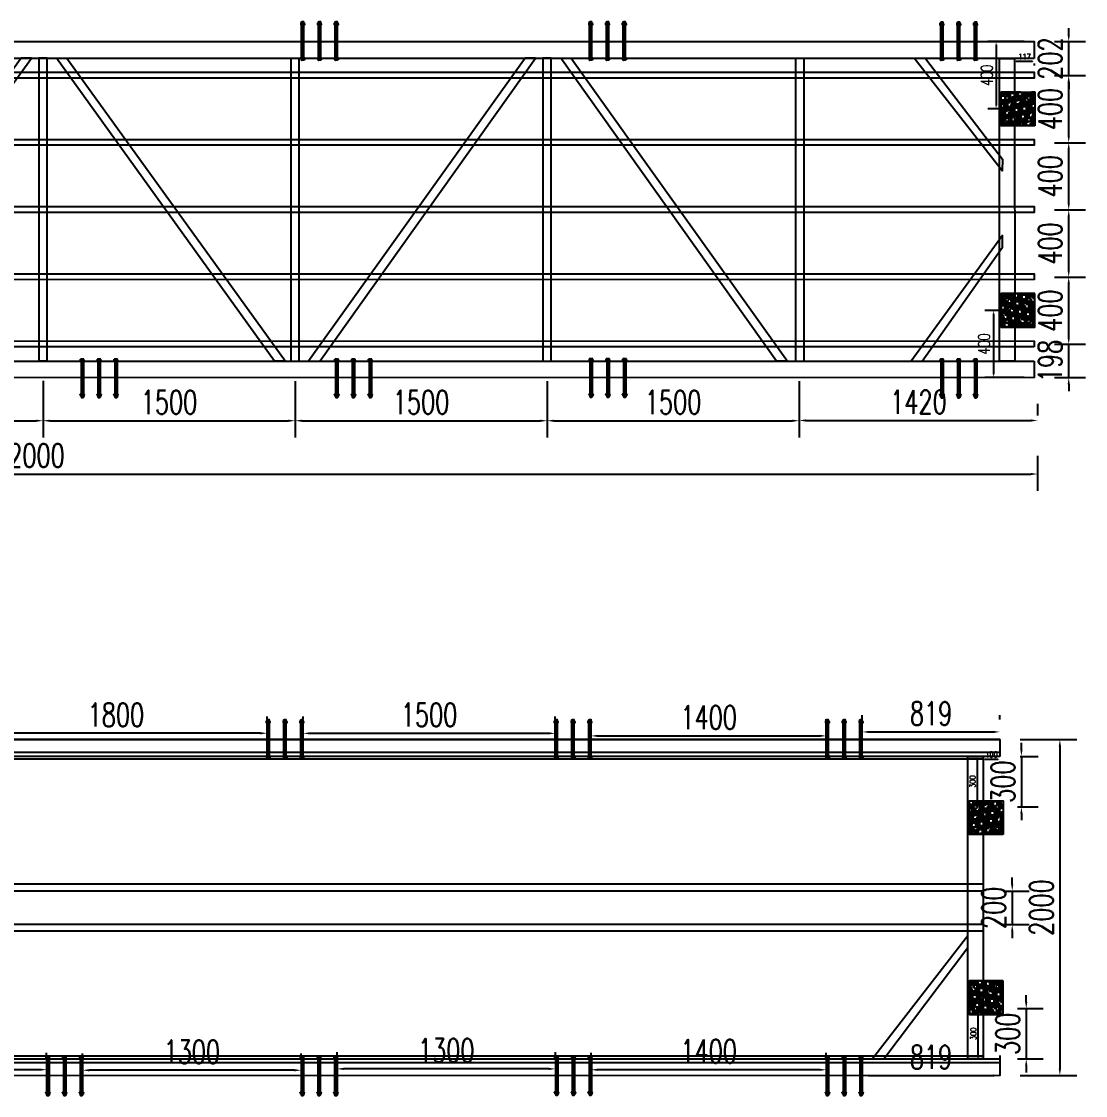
# Model space of a CAD drawing. Extents: x -18540 to 926017, y -610001 to -56924.
# Drawn here: x 41456 to 47788, y -579669 to -573277 of the extents above; entities that cross this region are included whole.
import ezdxf

# ---------------------------------------------------------------- set-up
doc = ezdxf.new("R2010")
doc.units = 0
doc.header["$LTSCALE"] = 10
doc.header["$MEASUREMENT"] = 0
for name, color, linetype in [('BJ02', 2, 'Continuous'), ('W-STEEL_FRAME钢架', 3, 'Continuous'), ('W-STEEL_KEEL钢龙骨', 5, 'Continuous'), ('浮箱U槽', 5, 'Continuous'), ('螺栓孔位', 2, 'Continuous')]:
    doc.layers.add(name, color=color, linetype=linetype)
doc.styles.add('STANDARD_T3', font='simplex.shx', dxfattribs={"width": 0.7, "bigfont": 'gbcbig.shx'})
doc.dimstyles.new('W&&10', dxfattribs={"dimtxt": 35, "dimasz": 10, "dimexe": 25, "dimexo": 30, "dimgap": 10, "dimtad": 1, "dimdec": 0, "dimzin": 0, "dimdsep": 46, "dimtxsty": 'STANDARD_T3', "dimcen": 0.09, "dimclrd": 1, "dimclre": 1, "dimclrt": 7, "dimazin": 2, "dimtfac": 1, "dimtdec": 0, "dimtix": 1, "dimtmove": 2, "dimatfit": 3, "dimfxl": 100, "dimtolj": 1, "dimtzin": 0, "dimarcsym": 0})
doc.dimstyles.new('W&&20', dxfattribs={"dimtxt": 70, "dimasz": 20, "dimexe": 50, "dimexo": 60, "dimgap": 20, "dimtad": 1, "dimdec": 0, "dimzin": 0, "dimdsep": 46, "dimtxsty": 'STANDARD_T3', "dimcen": 0.09, "dimclrd": 1, "dimclre": 1, "dimclrt": 7, "dimazin": 2, "dimtfac": 1, "dimtdec": 0, "dimtix": 1, "dimtmove": 2, "dimatfit": 3, "dimfxl": 100, "dimtolj": 1, "dimtzin": 0, "dimarcsym": 0})
doc.dimstyles.new('W&&40', dxfattribs={"dimtxt": 140, "dimasz": 40, "dimexe": 100, "dimexo": 120, "dimgap": 40, "dimtad": 1, "dimdec": 0, "dimzin": 0, "dimdsep": 46, "dimtxsty": 'STANDARD_T3', "dimcen": 0.09, "dimclrd": 1, "dimclre": 1, "dimclrt": 7, "dimazin": 2, "dimtfac": 1, "dimtdec": 0, "dimtix": 1, "dimtmove": 2, "dimatfit": 3, "dimfxl": 100, "dimtolj": 1, "dimtzin": 0, "dimarcsym": 0})

# ---------------------------------------------------------------- blocks, each defined once
blk = doc.blocks.new('01')
h = blk.add_hatch()
h.set_pattern_fill('HOUND', color=77, scale=5)
h.set_pattern_definition([(0, (0, 0), (31.75, 7.9375), [127, -63.5]), (90, (0, 0), (-7.9375, -31.75), [127, -63.5])])
h.paths.add_polyline_path([(50227.1, 12927.9), (50227.1, 12727.9), (50427.1, 12727.9), (50427.1, 12927.9)])
h.paths.add_polyline_path([(50382.1, 12892.9, -1), (50402.1, 12892.9, -1)], flags=16)
h.paths.add_polyline_path([(50252.1, 12892.9, -1), (50272.1, 12892.9, -1)], flags=16)
h.paths.add_polyline_path([(50402.1, 12762.9, -1), (50382.1, 12762.9, -1)], flags=16)
h.paths.add_polyline_path([(50272.1, 12762.9, -1), (50252.1, 12762.9, -1)], flags=16)
at = {"color": 251}
blk.add_lwpolyline([(50227.1, 12927.9), (50427.1, 12927.9), (50427.1, 12727.9), (50227.1, 12727.9)], close=True, dxfattribs=at)
at = {"color": 6}
for centre in [(50262.1, 12892.9), (50392.1, 12892.9), (50262.1, 12762.9), (50392.1, 12762.9)]:
    blk.add_circle(centre, 10, dxfattribs=at)
blk = doc.blocks.new('*D2033')
at = {"color": 1, "lineweight": -2, "transparency": 16777216}
for p, q in [((400061.2, -112418), (399843.8, -112418)), ((399893.8, -112438), (399893.8, -112798.5)), ((399981.3, -112818.5), (399843.8, -112818.5))]:
    blk.add_line(p, q, dxfattribs=at)
at = {"color": 1, "transparency": 16777216}
for points in [[(399890.5, -112438), (399897.1, -112438), (399893.8, -112418)], [(399890.5, -112798.5), (399897.1, -112798.5), (399893.8, -112818.5)]]:
    blk.add_solid(points, dxfattribs=at)
at = {"layer": 'Defpoints', "color": 0, "transparency": 16777216}
for p in [(400121.2, -112418), (399893.8, -112818.5), (400041.3, -112818.5)]:
    blk.add_point(p, dxfattribs=at)
at = {"color": 7, "transparency": 16777216, "insert": (399838.8, -112618.3), "char_height": 70, "attachment_point": 5, "rotation": 90, "style": 'STANDARD_T3'}
blk.add_mtext('\\A1;400', dxfattribs=at)
blk = doc.blocks.new('*D2034')
at = {"color": 1, "lineweight": -2, "transparency": 16777216}
for p, q in [((399981.3, -114018), (399827.5, -114018)), ((399877.5, -114038), (399877.5, -114397.6)), ((400061.4, -114417.6), (399827.5, -114417.6))]:
    blk.add_line(p, q, dxfattribs=at)
at = {"color": 1, "transparency": 16777216}
for points in [[(399874.2, -114038), (399880.9, -114038), (399877.5, -114018)], [(399874.2, -114397.6), (399880.9, -114397.6), (399877.5, -114417.6)]]:
    blk.add_solid(points, dxfattribs=at)
at = {"layer": 'Defpoints', "color": 0, "transparency": 16777216}
for p in [(400041.3, -114018), (399877.5, -114417.6), (400121.4, -114417.6)]:
    blk.add_point(p, dxfattribs=at)
at = {"color": 7, "transparency": 16777216, "insert": (399822.5, -114217.8), "char_height": 70, "attachment_point": 5, "rotation": 90, "style": 'STANDARD_T3'}
blk.add_mtext('\\A1;400', dxfattribs=at)
blk = doc.blocks.new('*D1748')
at = {"color": 1, "lineweight": -2, "transparency": 16777216}
for p, q in [((400004.2, -112548), (400004.2, -112560.2)), ((400014.2, -112535.2), (400111.2, -112535.2)), ((400121.2, -112548), (400121.2, -112560.2))]:
    blk.add_line(p, q, dxfattribs=at)
at = {"color": 1, "transparency": 16777216}
for points in [[(400014.2, -112533.5), (400014.2, -112536.9), (400004.2, -112535.2)], [(400111.2, -112533.5), (400111.2, -112536.9), (400121.2, -112535.2)]]:
    blk.add_solid(points, dxfattribs=at)
at = {"layer": 'Defpoints', "color": 0, "transparency": 16777216}
for p in [(400004.2, -112518), (400121.2, -112518), (400121.2, -112535.2)]:
    blk.add_point(p, dxfattribs=at)
at = {"color": 7, "transparency": 16777216, "insert": (400062.7, -112507.7), "char_height": 35, "attachment_point": 5, "style": 'STANDARD_T3'}
blk.add_mtext('\\A1;117', dxfattribs=at)
blk = doc.blocks.new('1')
at = {"lineweight": -3}
for p, q in [((-1521938.3, 1214338.4), (-1521935.3, 1214338.4)), ((-1521938.3, 1214336.4), (-1521931.3, 1214336.4)), ((-1521938.3, 1214336.4), (-1521914.3, 1214336.4)), ((-1521936.3, 1214341.4), (-1521936.3, 1214346.4)), ((-1521936.3, 1214346.4), (-1521916.3, 1214346.4)), ((-1521935.3, 1214341.4), (-1521936.3, 1214341.4)), ((-1521933.9, 1214347.4), (-1521931.6, 1214347.4)), ((-1521933.3, 1214351.8), (-1521931.3, 1214354.8)), ((-1521933.3, 1214136.4), (-1521933.3, 1214351.8)), ((-1521919.3, 1214351.8), (-1521933.3, 1214351.8)), ((-1521931.6, 1214347.4), (-1521918.6, 1214347.4)), ((-1521931.6, 1214346.4), (-1521931.6, 1214341.4)), ((-1521921.3, 1214354.8), (-1521931.3, 1214354.8)), ((-1521919.3, 1214351.8), (-1521921.3, 1214354.8)), ((-1521918.6, 1214347.4), (-1521920.9, 1214347.4)), ((-1521920.9, 1214346.4), (-1521920.9, 1214341.4)), ((-1521919.3, 1214136.4), (-1521919.3, 1214351.8)), ((-1521917.3, 1214341.4), (-1521916.3, 1214341.4)), ((-1521914.3, 1214338.4), (-1521917.3, 1214338.4)), ((-1521916.3, 1214341.4), (-1521916.3, 1214346.4)), ((-1521938.3, 1214136.4), (-1521931.3, 1214136.4)), ((-1521938.3, 1214136.4), (-1521914.3, 1214136.4)), ((-1521938.3, 1214134.4), (-1521935.3, 1214134.4)), ((-1521935.3, 1214131.4), (-1521936.3, 1214131.4)), ((-1521936.3, 1214131.4), (-1521936.3, 1214126.4)), ((-1521931.6, 1214126.4), (-1521931.6, 1214131.4)), ((-1521920.9, 1214126.4), (-1521920.9, 1214131.4)), ((-1521914.3, 1214134.4), (-1521917.3, 1214134.4)), ((-1521917.3, 1214131.4), (-1521916.3, 1214131.4)), ((-1521916.3, 1214131.4), (-1521916.3, 1214126.4)), ((-1521936.3, 1214126.4), (-1521916.3, 1214126.4)), ((-1521933.9, 1214125.4), (-1521931.6, 1214125.4)), ((-1521931.6, 1214125.4), (-1521918.6, 1214125.4)), ((-1521918.6, 1214125.4), (-1521920.9, 1214125.4))]:
    blk.add_line(p, q, dxfattribs=at)
at = {"color": 1}
for p, q in [((-1521936.3, 1214346.4), (-1521933.9, 1214347.4)), ((-1521918.6, 1214347.4), (-1521916.3, 1214346.4))]:
    blk.add_line(p, q, dxfattribs=at)
at = {"color": 6, "lineweight": -3}
for p, q in [((-1521931.3, 1214136.4), (-1521931.3, 1214354.8)), ((-1521921.3, 1214136.4), (-1521921.3, 1214354.8))]:
    blk.add_line(p, q, dxfattribs=at)
at = {"lineweight": -3}
for points in [[(-1521933.3, 1214336.4), (-1521938.3, 1214336.4), (-1521938.3, 1214338.4), (-1521914.3, 1214338.4), (-1521914.3, 1214336.4), (-1521919.3, 1214336.4)], [(-1521935.3, 1214338.4), (-1521935.3, 1214341.4), (-1521917.3, 1214341.4), (-1521917.3, 1214338.4)], [(-1521933.3, 1214136.4), (-1521938.3, 1214136.4), (-1521938.3, 1214134.4), (-1521914.3, 1214134.4), (-1521914.3, 1214136.4), (-1521919.3, 1214136.4)], [(-1521935.3, 1214134.4), (-1521935.3, 1214131.4), (-1521917.3, 1214131.4), (-1521917.3, 1214134.4)]]:
    blk.add_lwpolyline(points, dxfattribs=at)
for centre, radius, start, end in [((-1521933.9, 1214128.6), 3.22, 223.60282, 316.39718), ((-1521926.3, 1214140.1), 14.7, 248.76069, 291.23931), ((-1521918.6, 1214128.6), 3.22, 223.60282, 316.39718)]:
    blk.add_arc(centre, radius, start, end, dxfattribs=at)
blk = doc.blocks.new('螺栓孔位')
at = {"layer": '螺栓孔位', "color": 1, "rotation": 270}
for p in [(-1214244.1, -1521833.3), (-1214244.1, -1521933.3), (-1214244.1, -1522033.3)]:
    blk.add_blockref('1', p, dxfattribs=at)
blk = doc.blocks.new('*D510')
at = {"color": 1, "lineweight": -2, "transparency": 16777216}
for p, q in [((47163.3, -577651), (47168.7, -577651)), ((47143.7, -577661), (47143.7, -577941.4)), ((47163.4, -577951.4), (47168.7, -577951.4))]:
    blk.add_line(p, q, dxfattribs=at)
at = {"color": 1, "transparency": 16777216}
for points in [[(47142, -577661), (47145.4, -577661), (47143.7, -577651)], [(47142, -577941.4), (47145.4, -577941.4), (47143.7, -577951.4)]]:
    blk.add_solid(points, dxfattribs=at)
at = {"layer": 'Defpoints', "color": 0, "transparency": 16777216}
for p in [(47133.3, -577651), (47133.4, -577951.4), (47143.7, -577951.4)]:
    blk.add_point(p, dxfattribs=at)
at = {"color": 7, "transparency": 16777216, "insert": (47116.2, -577801.2), "char_height": 35, "attachment_point": 5, "rotation": 90, "style": 'STANDARD_T3'}
blk.add_mtext('\\A1;300', dxfattribs=at)
blk = doc.blocks.new('*D511')
at = {"color": 1, "lineweight": -2, "transparency": 16777216}
for p, q in [((47148.1, -579162), (47148.1, -579442)), ((47163.4, -579152), (47173.1, -579152)), ((47163.4, -579452), (47173.1, -579452))]:
    blk.add_line(p, q, dxfattribs=at)
at = {"color": 1, "transparency": 16777216}
for points in [[(47146.5, -579162), (47149.8, -579162), (47148.1, -579152)], [(47146.5, -579442), (47149.8, -579442), (47148.1, -579452)]]:
    blk.add_solid(points, dxfattribs=at)
at = {"layer": 'Defpoints', "color": 0, "transparency": 16777216}
for p in [(47133.4, -579152), (47133.4, -579452), (47148.1, -579452)]:
    blk.add_point(p, dxfattribs=at)
at = {"color": 7, "transparency": 16777216, "insert": (47120.6, -579302), "char_height": 35, "attachment_point": 5, "rotation": 90, "style": 'STANDARD_T3'}
blk.add_mtext('\\A1;300', dxfattribs=at)
blk = doc.blocks.new('*D512')
at = {"color": 1, "lineweight": -2, "transparency": 16777216}
for p, q in [((47178.3, -577681), (47178.3, -577693.1)), ((47188.3, -577668.1), (47268.3, -577668.1)), ((47278.3, -577681), (47278.3, -577693.1))]:
    blk.add_line(p, q, dxfattribs=at)
at = {"color": 1, "transparency": 16777216}
for points in [[(47188.3, -577666.5), (47188.3, -577669.8), (47178.3, -577668.1)], [(47268.3, -577666.5), (47268.3, -577669.8), (47278.3, -577668.1)]]:
    blk.add_solid(points, dxfattribs=at)
at = {"layer": 'Defpoints', "color": 0, "transparency": 16777216}
for p in [(47178.3, -577651), (47278.3, -577651), (47278.3, -577668.1)]:
    blk.add_point(p, dxfattribs=at)
at = {"color": 7, "transparency": 16777216, "insert": (47228.3, -577640.6), "char_height": 35, "attachment_point": 5, "style": 'STANDARD_T3'}
blk.add_mtext('\\A1;100', dxfattribs=at)
blk = doc.blocks.new('*D513')
at = {"layer": 'Defpoints', "color": 0, "transparency": 16777216}
for p in [(43131.4, -577514), (43131.4, -577549.2), (44631.4, -577549.7)]:
    blk.add_point(p, dxfattribs=at)
at = {"layer": '浮箱U槽', "color": 1, "lineweight": -2, "transparency": 16777216}
for p, q in [((43131.4, -577429.2), (43131.4, -577414)), ((44631.4, -577429.7), (44631.4, -577414)), ((44591.4, -577514), (43171.4, -577514))]:
    blk.add_line(p, q, dxfattribs=at)
at = {"layer": '浮箱U槽', "color": 1, "transparency": 16777216}
for points in [[(43171.4, -577507.4), (43171.4, -577520.7), (43131.4, -577514)], [(44591.4, -577507.4), (44591.4, -577520.7), (44631.4, -577514)]]:
    blk.add_solid(points, dxfattribs=at)
at = {"layer": '浮箱U槽', "color": 7, "transparency": 16777216, "insert": (43881.4, -577404), "char_height": 140, "attachment_point": 5, "style": 'STANDARD_T3'}
blk.add_mtext('\\A1;1500', dxfattribs=at)
blk = doc.blocks.new('*D514')
at = {"layer": 'Defpoints', "color": 0, "transparency": 16777216}
for p in [(41117.4, -577513.3), (41117.4, -577549.7), (42917.4, -577549.2)]:
    blk.add_point(p, dxfattribs=at)
at = {"layer": '浮箱U槽', "color": 1, "lineweight": -2, "transparency": 16777216}
for p, q in [((41117.4, -577429.7), (41117.4, -577413.3)), ((42917.4, -577429.2), (42917.4, -577413.3)), ((42877.4, -577513.3), (41157.4, -577513.3))]:
    blk.add_line(p, q, dxfattribs=at)
at = {"layer": '浮箱U槽', "color": 1, "transparency": 16777216}
for points in [[(41157.4, -577506.6), (41157.4, -577519.9), (41117.4, -577513.3)], [(42877.4, -577506.6), (42877.4, -577519.9), (42917.4, -577513.3)]]:
    blk.add_solid(points, dxfattribs=at)
at = {"layer": '浮箱U槽', "color": 7, "transparency": 16777216, "insert": (42017.4, -577403.3), "char_height": 140, "attachment_point": 5, "style": 'STANDARD_T3'}
blk.add_mtext('\\A1;1800', dxfattribs=at)
blk = doc.blocks.new('*D516')
at = {"layer": 'Defpoints', "color": 0, "transparency": 16777216}
for p in [(44845.4, -579516.1), (44845.4, -579549.2), (46245.4, -579549.6)]:
    blk.add_point(p, dxfattribs=at)
at = {"layer": '浮箱U槽', "color": 1, "lineweight": -2, "transparency": 16777216}
for p, q in [((44845.4, -579429.2), (44845.4, -579416.1)), ((46245.4, -579429.6), (46245.4, -579416.1)), ((46205.4, -579516.1), (44885.4, -579516.1))]:
    blk.add_line(p, q, dxfattribs=at)
at = {"layer": '浮箱U槽', "color": 1, "transparency": 16777216}
for points in [[(44885.4, -579509.4), (44885.4, -579522.8), (44845.4, -579516.1)], [(46205.4, -579509.4), (46205.4, -579522.8), (46245.4, -579516.1)]]:
    blk.add_solid(points, dxfattribs=at)
at = {"layer": '浮箱U槽', "color": 7, "transparency": 16777216, "insert": (45545.4, -579406.1), "char_height": 140, "attachment_point": 5, "style": 'STANDARD_T3'}
blk.add_mtext('\\A1;1400', dxfattribs=at)
blk = doc.blocks.new('*D517')
at = {"layer": 'Defpoints', "color": 0, "transparency": 16777216}
for p in [(43333.4, -579511), (43333.4, -579549.7), (44633.4, -579549.2)]:
    blk.add_point(p, dxfattribs=at)
at = {"layer": '浮箱U槽', "color": 1, "lineweight": -2, "transparency": 16777216}
for p, q in [((43333.4, -579429.7), (43333.4, -579411)), ((44633.4, -579429.2), (44633.4, -579411)), ((44593.4, -579511), (43373.4, -579511))]:
    blk.add_line(p, q, dxfattribs=at)
at = {"layer": '浮箱U槽', "color": 1, "transparency": 16777216}
for points in [[(43373.4, -579504.3), (43373.4, -579517.6), (43333.4, -579511)], [(44593.4, -579504.3), (44593.4, -579517.6), (44633.4, -579511)]]:
    blk.add_solid(points, dxfattribs=at)
at = {"layer": '浮箱U槽', "color": 7, "transparency": 16777216, "insert": (43983.4, -579401), "char_height": 140, "attachment_point": 5, "style": 'STANDARD_T3'}
blk.add_mtext('\\A1;1300', dxfattribs=at)
blk = doc.blocks.new('*D518')
at = {"layer": 'Defpoints', "color": 0, "transparency": 16777216}
for p in [(41819.4, -579519), (41819.4, -579549.2), (43119.4, -579549.8)]:
    blk.add_point(p, dxfattribs=at)
at = {"layer": '浮箱U槽', "color": 1, "lineweight": -2, "transparency": 16777216}
for p, q in [((41819.4, -579429.2), (41819.4, -579419)), ((43119.4, -579429.8), (43119.4, -579419)), ((43079.4, -579519), (41859.4, -579519))]:
    blk.add_line(p, q, dxfattribs=at)
at = {"layer": '浮箱U槽', "color": 1, "transparency": 16777216}
for points in [[(41859.4, -579512.3), (41859.4, -579525.7), (41819.4, -579519)], [(43079.4, -579512.3), (43079.4, -579525.7), (43119.4, -579519)]]:
    blk.add_solid(points, dxfattribs=at)
at = {"layer": '浮箱U槽', "color": 7, "transparency": 16777216, "insert": (42469.4, -579409), "char_height": 140, "attachment_point": 5, "style": 'STANDARD_T3'}
blk.add_mtext('\\A1;1300', dxfattribs=at)
blk = doc.blocks.new('*D519')
at = {"layer": 'Defpoints', "color": 0, "transparency": 16777216}
for p in [(40305.4, -579515.6), (40305.4, -579550.1), (41605.4, -579549.5)]:
    blk.add_point(p, dxfattribs=at)
at = {"layer": '浮箱U槽', "color": 1, "lineweight": -2, "transparency": 16777216}
for p, q in [((40305.4, -579430.1), (40305.4, -579415.6)), ((41605.4, -579429.5), (41605.4, -579415.6)), ((41565.4, -579515.6), (40345.4, -579515.6))]:
    blk.add_line(p, q, dxfattribs=at)
at = {"layer": '浮箱U槽', "color": 1, "transparency": 16777216}
for points in [[(40345.4, -579508.9), (40345.4, -579522.2), (40305.4, -579515.6)], [(41565.4, -579508.9), (41565.4, -579522.2), (41605.4, -579515.6)]]:
    blk.add_solid(points, dxfattribs=at)
at = {"layer": '浮箱U槽', "color": 7, "transparency": 16777216, "insert": (40955.4, -579405.6), "char_height": 140, "attachment_point": 5, "style": 'STANDARD_T3'}
blk.add_mtext('\\A1;1300', dxfattribs=at)
blk = doc.blocks.new('*D522')
at = {"layer": 'Defpoints', "color": 0, "transparency": 16777216}
for p in [(46245.4, -577529), (44845.4, -577551.1), (46245.4, -577551)]:
    blk.add_point(p, dxfattribs=at)
at = {"layer": '浮箱U槽', "color": 1, "lineweight": -2, "transparency": 16777216}
for p, q in [((44845.4, -577431.1), (44845.4, -577429)), ((46245.4, -577431), (46245.4, -577429)), ((44885.4, -577529), (46205.4, -577529))]:
    blk.add_line(p, q, dxfattribs=at)
at = {"layer": '浮箱U槽', "color": 1, "transparency": 16777216}
for points in [[(44885.4, -577522.3), (44885.4, -577535.6), (44845.4, -577529)], [(46205.4, -577522.3), (46205.4, -577535.6), (46245.4, -577529)]]:
    blk.add_solid(points, dxfattribs=at)
at = {"layer": '浮箱U槽', "color": 7, "transparency": 16777216, "insert": (45545.4, -577419), "char_height": 140, "attachment_point": 5, "style": 'STANDARD_T3'}
blk.add_mtext('\\A1;1400', dxfattribs=at)
blk = doc.blocks.new('*D523')
at = {"layer": 'Defpoints', "color": 0, "transparency": 16777216}
for p in [(47278.3, -577505.5), (46459.4, -577551), (47278.3, -577551)]:
    blk.add_point(p, dxfattribs=at)
at = {"layer": '浮箱U槽', "color": 1, "lineweight": -2, "transparency": 16777216}
for p, q in [((46459.4, -577431), (46459.4, -577405.5)), ((47278.3, -577431), (47278.3, -577405.5)), ((46499.4, -577505.5), (47238.3, -577505.5))]:
    blk.add_line(p, q, dxfattribs=at)
at = {"layer": '浮箱U槽', "color": 1, "transparency": 16777216}
for points in [[(46499.4, -577498.8), (46499.4, -577512.2), (46459.4, -577505.5)], [(47238.3, -577498.8), (47238.3, -577512.2), (47278.3, -577505.5)]]:
    blk.add_solid(points, dxfattribs=at)
at = {"layer": '浮箱U槽', "color": 7, "transparency": 16777216, "insert": (46868.9, -577395.5), "char_height": 140, "attachment_point": 5, "style": 'STANDARD_T3'}
blk.add_mtext('\\A1;819', dxfattribs=at)
blk = doc.blocks.new('*D524')
at = {"layer": 'Defpoints', "color": 0, "transparency": 16777216}
for p in [(46459.4, -579558.7), (47278.5, -579550.5), (47278.5, -579550.5)]:
    blk.add_point(p, dxfattribs=at)
at = {"layer": '浮箱U槽', "color": 1, "lineweight": -2, "transparency": 16777216}
for p, q in [((46459.4, -579438.7), (46459.4, -579450.5)), ((47278.5, -579430.5), (47278.5, -579450.5)), ((46499.4, -579550.5), (47238.5, -579550.5))]:
    blk.add_line(p, q, dxfattribs=at)
at = {"layer": '浮箱U槽', "color": 1, "transparency": 16777216}
for points in [[(46499.4, -579543.8), (46499.4, -579557.2), (46459.4, -579550.5)], [(47238.5, -579543.8), (47238.5, -579557.2), (47278.5, -579550.5)]]:
    blk.add_solid(points, dxfattribs=at)
at = {"layer": '浮箱U槽', "color": 7, "transparency": 16777216, "insert": (46869, -579440.5), "char_height": 140, "attachment_point": 5, "style": 'STANDARD_T3'}
blk.add_mtext('\\A1;819', dxfattribs=at)
blk = doc.blocks.new('*D527')
at = {"layer": 'Defpoints', "color": 0, "transparency": 16777216}
for p in [(47483.5, -575198.6), (47688.1, -575198.6), (47483.5, -575396.6)]:
    blk.add_point(p, dxfattribs=at)
at = {"layer": '浮箱U槽', "color": 1, "lineweight": -2, "transparency": 16777216}
for p, q in [((47688.1, -575158.6), (47688.1, -575118.6)), ((47603.5, -575198.6), (47788.1, -575198.6)), ((47688.1, -575396.6), (47688.1, -575198.6)), ((47603.5, -575396.6), (47788.1, -575396.6)), ((47688.1, -575436.6), (47688.1, -575476.6))]:
    blk.add_line(p, q, dxfattribs=at)
at = {"layer": '浮箱U槽', "color": 1, "transparency": 16777216}
for points in [[(47681.5, -575158.6), (47694.8, -575158.6), (47688.1, -575198.6)], [(47681.5, -575436.6), (47694.8, -575436.6), (47688.1, -575396.6)]]:
    blk.add_solid(points, dxfattribs=at)
at = {"layer": '浮箱U槽', "color": 7, "transparency": 16777216, "insert": (47578.1, -575297.6), "char_height": 140, "attachment_point": 5, "rotation": 90, "style": 'STANDARD_T3'}
blk.add_mtext('\\A1;198', dxfattribs=at)
blk = doc.blocks.new('*D528')
at = {"layer": 'Defpoints', "color": 0, "transparency": 16777216}
for p in [(47483.5, -574798.6), (47688.1, -574798.6), (47483.5, -575198.6)]:
    blk.add_point(p, dxfattribs=at)
at = {"layer": '浮箱U槽', "color": 1, "lineweight": -2, "transparency": 16777216}
for p, q in [((47603.5, -574798.6), (47788.1, -574798.6)), ((47688.1, -575158.6), (47688.1, -574838.6)), ((47603.5, -575198.6), (47788.1, -575198.6))]:
    blk.add_line(p, q, dxfattribs=at)
at = {"layer": '浮箱U槽', "color": 1, "transparency": 16777216}
for points in [[(47681.5, -574838.6), (47694.8, -574838.6), (47688.1, -574798.6)], [(47681.5, -575158.6), (47694.8, -575158.6), (47688.1, -575198.6)]]:
    blk.add_solid(points, dxfattribs=at)
at = {"layer": '浮箱U槽', "color": 7, "transparency": 16777216, "insert": (47578.1, -574998.6), "char_height": 140, "attachment_point": 5, "rotation": 90, "style": 'STANDARD_T3'}
blk.add_mtext('\\A1;400', dxfattribs=at)
blk = doc.blocks.new('*D529')
at = {"layer": 'Defpoints', "color": 0, "transparency": 16777216}
for p in [(47483.5, -574398.6), (47688.1, -574398.6), (47483.5, -574798.6)]:
    blk.add_point(p, dxfattribs=at)
at = {"layer": '浮箱U槽', "color": 1, "lineweight": -2, "transparency": 16777216}
for p, q in [((47603.5, -574398.6), (47788.1, -574398.6)), ((47688.1, -574758.6), (47688.1, -574438.6)), ((47603.5, -574798.6), (47788.1, -574798.6))]:
    blk.add_line(p, q, dxfattribs=at)
at = {"layer": '浮箱U槽', "color": 1, "transparency": 16777216}
for points in [[(47681.5, -574438.6), (47694.8, -574438.6), (47688.1, -574398.6)], [(47681.5, -574758.6), (47694.8, -574758.6), (47688.1, -574798.6)]]:
    blk.add_solid(points, dxfattribs=at)
at = {"layer": '浮箱U槽', "color": 7, "transparency": 16777216, "insert": (47578.1, -574598.6), "char_height": 140, "attachment_point": 5, "rotation": 90, "style": 'STANDARD_T3'}
blk.add_mtext('\\A1;400', dxfattribs=at)
blk = doc.blocks.new('*D530')
at = {"layer": 'Defpoints', "color": 0, "transparency": 16777216}
for p in [(47483.5, -573998.6), (47688.1, -573998.6), (47483.5, -574398.6)]:
    blk.add_point(p, dxfattribs=at)
at = {"layer": '浮箱U槽', "color": 1, "lineweight": -2, "transparency": 16777216}
for p, q in [((47603.5, -573998.6), (47788.1, -573998.6)), ((47688.1, -574358.6), (47688.1, -574038.6)), ((47603.5, -574398.6), (47788.1, -574398.6))]:
    blk.add_line(p, q, dxfattribs=at)
at = {"layer": '浮箱U槽', "color": 1, "transparency": 16777216}
for points in [[(47681.5, -574038.6), (47694.8, -574038.6), (47688.1, -573998.6)], [(47681.5, -574358.6), (47694.8, -574358.6), (47688.1, -574398.6)]]:
    blk.add_solid(points, dxfattribs=at)
at = {"layer": '浮箱U槽', "color": 7, "transparency": 16777216, "insert": (47578.1, -574198.6), "char_height": 140, "attachment_point": 5, "rotation": 90, "style": 'STANDARD_T3'}
blk.add_mtext('\\A1;400', dxfattribs=at)
blk = doc.blocks.new('*D531')
at = {"layer": 'Defpoints', "color": 0, "transparency": 16777216}
for p in [(47483.5, -573598.6), (47688.1, -573598.6), (47483.5, -573998.6)]:
    blk.add_point(p, dxfattribs=at)
at = {"layer": '浮箱U槽', "color": 1, "lineweight": -2, "transparency": 16777216}
for p, q in [((47603.5, -573598.6), (47788.1, -573598.6)), ((47688.1, -573958.6), (47688.1, -573638.6)), ((47603.5, -573998.6), (47788.1, -573998.6))]:
    blk.add_line(p, q, dxfattribs=at)
at = {"layer": '浮箱U槽', "color": 1, "transparency": 16777216}
for points in [[(47681.5, -573638.6), (47694.8, -573638.6), (47688.1, -573598.6)], [(47681.5, -573958.6), (47694.8, -573958.6), (47688.1, -573998.6)]]:
    blk.add_solid(points, dxfattribs=at)
at = {"layer": '浮箱U槽', "color": 7, "transparency": 16777216, "insert": (47578.1, -573798.6), "char_height": 140, "attachment_point": 5, "rotation": 90, "style": 'STANDARD_T3'}
blk.add_mtext('\\A1;400', dxfattribs=at)
blk = doc.blocks.new('*D532')
at = {"layer": 'Defpoints', "color": 0, "transparency": 16777216}
for p in [(47483.2, -573397.1), (47688.1, -573397.1), (47483.5, -573598.6)]:
    blk.add_point(p, dxfattribs=at)
at = {"layer": '浮箱U槽', "color": 1, "lineweight": -2, "transparency": 16777216}
for p, q in [((47688.1, -573357.1), (47688.1, -573317.1)), ((47603.2, -573397.1), (47788.1, -573397.1)), ((47688.1, -573598.6), (47688.1, -573397.1)), ((47603.5, -573598.6), (47788.1, -573598.6)), ((47688.1, -573638.6), (47688.1, -573678.6))]:
    blk.add_line(p, q, dxfattribs=at)
at = {"layer": '浮箱U槽', "color": 1, "transparency": 16777216}
for points in [[(47681.5, -573357.1), (47694.8, -573357.1), (47688.1, -573397.1)], [(47681.5, -573638.6), (47694.8, -573638.6), (47688.1, -573598.6)]]:
    blk.add_solid(points, dxfattribs=at)
at = {"layer": '浮箱U槽', "color": 7, "transparency": 16777216, "insert": (47578.1, -573497.9), "char_height": 140, "attachment_point": 5, "rotation": 90, "style": 'STANDARD_T3'}
blk.add_mtext('\\A1;202', dxfattribs=at)
blk = doc.blocks.new('*D536')
at = {"layer": 'Defpoints', "color": 0, "transparency": 16777216}
for p in [(40083.7, -575298.1), (41583.7, -575296.1), (41583.7, -575653.4)]:
    blk.add_point(p, dxfattribs=at)
at = {"layer": '浮箱U槽', "color": 1, "lineweight": -2, "transparency": 16777216}
for p, q in [((40083.7, -575418.1), (40083.7, -575753.4)), ((41583.7, -575416.1), (41583.7, -575753.4)), ((40123.7, -575653.4), (41543.7, -575653.4))]:
    blk.add_line(p, q, dxfattribs=at)
at = {"layer": '浮箱U槽', "color": 1, "transparency": 16777216}
for points in [[(40123.7, -575646.8), (40123.7, -575660.1), (40083.7, -575653.4)], [(41543.7, -575646.8), (41543.7, -575660.1), (41583.7, -575653.4)]]:
    blk.add_solid(points, dxfattribs=at)
at = {"layer": '浮箱U槽', "color": 7, "transparency": 16777216, "insert": (40833.7, -575543.4), "char_height": 140, "attachment_point": 5, "style": 'STANDARD_T3'}
blk.add_mtext('\\A1;1500', dxfattribs=at)
blk = doc.blocks.new('*D537')
at = {"layer": 'Defpoints', "color": 0, "transparency": 16777216}
for p in [(41583.7, -575296.1), (43083.7, -575298.1), (43083.7, -575653.4)]:
    blk.add_point(p, dxfattribs=at)
at = {"layer": '浮箱U槽', "color": 1, "lineweight": -2, "transparency": 16777216}
for p, q in [((41583.7, -575416.1), (41583.7, -575753.4)), ((43083.7, -575418.1), (43083.7, -575753.4)), ((41623.7, -575653.4), (43043.7, -575653.4))]:
    blk.add_line(p, q, dxfattribs=at)
at = {"layer": '浮箱U槽', "color": 1, "transparency": 16777216}
for points in [[(41623.7, -575646.8), (41623.7, -575660.1), (41583.7, -575653.4)], [(43043.7, -575646.8), (43043.7, -575660.1), (43083.7, -575653.4)]]:
    blk.add_solid(points, dxfattribs=at)
at = {"layer": '浮箱U槽', "color": 7, "transparency": 16777216, "insert": (42333.7, -575543.4), "char_height": 140, "attachment_point": 5, "style": 'STANDARD_T3'}
blk.add_mtext('\\A1;1500', dxfattribs=at)
blk = doc.blocks.new('*D538')
at = {"layer": 'Defpoints', "color": 0, "transparency": 16777216}
for p in [(43083.7, -575298.1), (44583.7, -575298.1), (44583.7, -575653.4)]:
    blk.add_point(p, dxfattribs=at)
at = {"layer": '浮箱U槽', "color": 1, "lineweight": -2, "transparency": 16777216}
for p, q in [((43083.7, -575418.1), (43083.7, -575753.4)), ((44583.7, -575418.1), (44583.7, -575753.4)), ((43123.7, -575653.4), (44543.7, -575653.4))]:
    blk.add_line(p, q, dxfattribs=at)
at = {"layer": '浮箱U槽', "color": 1, "transparency": 16777216}
for points in [[(43123.7, -575646.8), (43123.7, -575660.1), (43083.7, -575653.4)], [(44543.7, -575646.8), (44543.7, -575660.1), (44583.7, -575653.4)]]:
    blk.add_solid(points, dxfattribs=at)
at = {"layer": '浮箱U槽', "color": 7, "transparency": 16777216, "insert": (43833.7, -575543.4), "char_height": 140, "attachment_point": 5, "style": 'STANDARD_T3'}
blk.add_mtext('\\A1;1500', dxfattribs=at)
blk = doc.blocks.new('*D539')
at = {"layer": 'Defpoints', "color": 0, "transparency": 16777216}
for p in [(44583.7, -575298.1), (46083.8, -575298.1), (46083.8, -575653.4)]:
    blk.add_point(p, dxfattribs=at)
at = {"layer": '浮箱U槽', "color": 1, "lineweight": -2, "transparency": 16777216}
for p, q in [((44583.7, -575418.1), (44583.7, -575753.4)), ((46083.8, -575418.1), (46083.8, -575753.4)), ((44623.7, -575653.4), (46043.8, -575653.4))]:
    blk.add_line(p, q, dxfattribs=at)
at = {"layer": '浮箱U槽', "color": 1, "transparency": 16777216}
for points in [[(44623.7, -575646.8), (44623.7, -575660.1), (44583.7, -575653.4)], [(46043.8, -575646.8), (46043.8, -575660.1), (46083.8, -575653.4)]]:
    blk.add_solid(points, dxfattribs=at)
at = {"layer": '浮箱U槽', "color": 7, "transparency": 16777216, "insert": (45333.7, -575543.4), "char_height": 140, "attachment_point": 5, "style": 'STANDARD_T3'}
blk.add_mtext('\\A1;1500', dxfattribs=at)
blk = doc.blocks.new('*D540')
at = {"layer": 'Defpoints', "color": 0, "transparency": 16777216}
for p in [(35503.2, -575724.2), (47502.8, -575742.2), (47502.8, -575970.6)]:
    blk.add_point(p, dxfattribs=at)
at = {"layer": '浮箱U槽', "color": 1, "lineweight": -2, "transparency": 16777216}
for p, q in [((35503.2, -575844.2), (35503.2, -576070.6)), ((47502.8, -575862.2), (47502.8, -576070.6)), ((35543.2, -575970.6), (47462.8, -575970.6))]:
    blk.add_line(p, q, dxfattribs=at)
at = {"layer": '浮箱U槽', "color": 1, "transparency": 16777216}
for points in [[(35543.2, -575963.9), (35543.2, -575977.2), (35503.2, -575970.6)], [(47462.8, -575963.9), (47462.8, -575977.2), (47502.8, -575970.6)]]:
    blk.add_solid(points, dxfattribs=at)
at = {"layer": '浮箱U槽', "color": 7, "transparency": 16777216, "insert": (41503, -575860.6), "char_height": 140, "attachment_point": 5, "style": 'STANDARD_T3'}
blk.add_mtext('\\A1;12000', dxfattribs=at)
blk = doc.blocks.new('*D541')
at = {"layer": 'Defpoints', "color": 0, "transparency": 16777216}
for p in [(46083.8, -575653.4), (47503.8, -575651.9), (47503.8, -575742.2)]:
    blk.add_point(p, dxfattribs=at)
at = {"layer": '浮箱U槽', "color": 1, "lineweight": -2, "transparency": 16777216}
for p, q in [((46083.8, -575533.4), (46083.8, -575551.9)), ((47503.8, -575622.2), (47503.8, -575551.9)), ((46123.8, -575651.9), (47463.8, -575651.9))]:
    blk.add_line(p, q, dxfattribs=at)
at = {"layer": '浮箱U槽', "color": 1, "transparency": 16777216}
for points in [[(46123.8, -575645.3), (46123.8, -575658.6), (46083.8, -575651.9)], [(47463.8, -575645.3), (47463.8, -575658.6), (47503.8, -575651.9)]]:
    blk.add_solid(points, dxfattribs=at)
at = {"layer": '浮箱U槽', "color": 7, "transparency": 16777216, "insert": (46793.8, -575541.9), "char_height": 140, "attachment_point": 5, "style": 'STANDARD_T3'}
blk.add_mtext('\\A1;1420', dxfattribs=at)
blk = doc.blocks.new('*D547')
at = {"layer": 'Defpoints', "color": 0, "transparency": 16777216}
for p in [(47263.4, -579152), (47263.4, -579452), (47435.2, -579452)]:
    blk.add_point(p, dxfattribs=at)
at = {"layer": '浮箱U槽', "color": 1, "lineweight": -2, "transparency": 16777216}
for p, q in [((47435.2, -579112), (47435.2, -579072)), ((47383.4, -579152), (47535.2, -579152)), ((47435.2, -579152), (47435.2, -579452)), ((47383.4, -579452), (47535.2, -579452)), ((47435.2, -579492), (47435.2, -579532))]:
    blk.add_line(p, q, dxfattribs=at)
at = {"layer": '浮箱U槽', "color": 1, "transparency": 16777216}
for points in [[(47428.6, -579112), (47441.9, -579112), (47435.2, -579152)], [(47428.6, -579492), (47441.9, -579492), (47435.2, -579452)]]:
    blk.add_solid(points, dxfattribs=at)
at = {"layer": '浮箱U槽', "color": 7, "transparency": 16777216, "insert": (47325.2, -579302), "char_height": 140, "attachment_point": 5, "rotation": 90, "style": 'STANDARD_T3'}
blk.add_mtext('\\A1;300', dxfattribs=at)
blk = doc.blocks.new('*D548')
at = {"layer": 'Defpoints', "color": 0, "transparency": 16777216}
for p in [(47278.3, -577651), (47263.4, -577951.4), (47406.8, -577951.4)]:
    blk.add_point(p, dxfattribs=at)
at = {"layer": '浮箱U槽', "color": 1, "lineweight": -2, "transparency": 16777216}
for p, q in [((47406.8, -577611), (47406.8, -577571)), ((47398.3, -577651), (47506.8, -577651)), ((47406.8, -577651), (47406.8, -577951.4)), ((47383.4, -577951.4), (47506.8, -577951.4)), ((47406.8, -577991.4), (47406.8, -578031.4))]:
    blk.add_line(p, q, dxfattribs=at)
at = {"layer": '浮箱U槽', "color": 1, "transparency": 16777216}
for points in [[(47400.1, -577611), (47413.5, -577611), (47406.8, -577651)], [(47400.1, -577991.4), (47413.5, -577991.4), (47406.8, -577951.4)]]:
    blk.add_solid(points, dxfattribs=at)
at = {"layer": '浮箱U槽', "color": 7, "transparency": 16777216, "insert": (47296.8, -577801.2), "char_height": 140, "attachment_point": 5, "rotation": 90, "style": 'STANDARD_T3'}
blk.add_mtext('\\A1;300', dxfattribs=at)
blk = doc.blocks.new('*D549')
at = {"layer": 'Defpoints', "color": 0, "transparency": 16777216}
for p in [(47178.4, -578452.3), (47178.4, -578652.2), (47351.9, -578652.2)]:
    blk.add_point(p, dxfattribs=at)
at = {"layer": '浮箱U槽', "color": 1, "lineweight": -2, "transparency": 16777216}
for p, q in [((47351.9, -578412.3), (47351.9, -578372.3)), ((47298.4, -578452.3), (47451.9, -578452.3)), ((47351.9, -578452.3), (47351.9, -578652.2)), ((47298.4, -578652.2), (47451.9, -578652.2)), ((47351.9, -578692.2), (47351.9, -578732.2))]:
    blk.add_line(p, q, dxfattribs=at)
at = {"layer": '浮箱U槽', "color": 1, "transparency": 16777216}
for points in [[(47345.3, -578412.3), (47358.6, -578412.3), (47351.9, -578452.3)], [(47345.3, -578692.2), (47358.6, -578692.2), (47351.9, -578652.2)]]:
    blk.add_solid(points, dxfattribs=at)
at = {"layer": '浮箱U槽', "color": 7, "transparency": 16777216, "insert": (47241.9, -578552.3), "char_height": 140, "attachment_point": 5, "rotation": 90, "style": 'STANDARD_T3'}
blk.add_mtext('\\A1;200', dxfattribs=at)
blk = doc.blocks.new('*D550')
at = {"layer": 'Defpoints', "color": 0, "transparency": 16777216}
for p in [(47278.3, -577551), (47278.5, -579550.5), (47635.5, -579550.5)]:
    blk.add_point(p, dxfattribs=at)
at = {"layer": '浮箱U槽', "color": 1, "lineweight": -2, "transparency": 16777216}
for p, q in [((47398.3, -577551), (47735.5, -577551)), ((47635.5, -577591), (47635.5, -579510.5)), ((47398.5, -579550.5), (47735.5, -579550.5))]:
    blk.add_line(p, q, dxfattribs=at)
at = {"layer": '浮箱U槽', "color": 1, "transparency": 16777216}
for points in [[(47628.8, -577591), (47642.2, -577591), (47635.5, -577551)], [(47628.8, -579510.5), (47642.2, -579510.5), (47635.5, -579550.5)]]:
    blk.add_solid(points, dxfattribs=at)
at = {"layer": '浮箱U槽', "color": 7, "transparency": 16777216, "insert": (47525.5, -578550.7), "char_height": 140, "attachment_point": 5, "rotation": 90, "style": 'STANDARD_T3'}
blk.add_mtext('\\A1;2000', dxfattribs=at)
blk = doc.blocks.new('C-11')
at = {"color": 3}
blk.add_lwpolyline([(390828.5, -112418), (388141.3, -113537.8), (388141.3, -113432.7), (390568.3, -112418.4)], close=True, dxfattribs=at)
at = {"color": 2}
for points in [[(400121.2, -112518), (390589.1, -112518), (390828.5, -112418), (400121.2, -112418)], [(388141.1, -114319), (388231.1, -114319), (388231.1, -113500.4), (388141.1, -113537.9)], [(400121.4, -114319), (400121.4, -114417.6), (388141.1, -114419), (388141.1, -114319)]]:
    blk.add_lwpolyline(points, close=True, dxfattribs=at)
at = {"color": 6}
blk.add_lwpolyline([(400004.4, -114319), (399914.2, -114319), (399914.2, -112518), (400004.2, -112518)], close=True, dxfattribs=at)
at = {"color": 1}
blk.add_lwpolyline([(388348.2, -113451.6), (388231.1, -113620.7), (388231.1, -113510.4), (388236.2, -113498.3)], close=True, dxfattribs=at)
at = {"layer": 'W-STEEL_FRAME钢架', "color": 1}
for points in [[(389797.8, -114319), (389863.4, -114319), (391150.5, -112518), (391089.1, -112518), (389797.8, -114319)], [(392652.6, -114319), (392587, -114319), (391304.1, -112518), (391365.6, -112518), (392652.6, -114319)], [(392781.4, -114319), (392847, -114319), (394152.6, -112516), (394091.2, -112516), (392781.4, -114319)], [(395664.2, -114319), (395598.6, -114319), (394302.6, -112516), (394364, -112516), (395664.2, -114319)], [(395802.6, -114319), (395868.2, -114319), (397152.6, -112516), (397091.2, -112516), (395802.6, -114319)], [(398652.6, -114319), (398587, -114319), (397302.6, -112516), (397364, -112516), (398652.6, -114319)], [(399407.1, -112517.3), (399472.7, -112518.7), (399931.5, -113116.8), (399930.8, -113186.9), (399407.1, -112517.3)], [(389696.6, -112889.9), (389696.6, -114319), (389746.6, -114319), (389746.6, -112869)], [(389661.8, -114319), (389596.2, -114319), (388827.1, -113252.1)], [(388875.8, -113231.8), (389661.8, -114319)], [(399388.2, -114319), (399453.8, -114319), (399931.2, -113641.2), (399931.2, -113571), (399388.2, -114319)]]:
    blk.add_lwpolyline(points, dxfattribs=at)
for points in [[(391196.6, -114319), (391246.6, -114319), (391246.6, -112518), (391196.6, -112518)], [(392696.6, -114319), (392746.6, -114319), (392746.6, -112518), (392696.6, -112518)], [(394196.6, -114317), (394246.6, -114317), (394246.6, -112516), (394196.6, -112516)], [(395696.6, -114319), (395746.6, -114319), (395746.6, -112518), (395696.6, -112518)], [(397196.6, -114319), (397246.6, -114319), (397246.6, -112516), (397196.6, -112516)], [(398700.9, -114319), (398750.9, -114319), (398750.9, -112518), (398700.9, -112518)]]:
    blk.add_lwpolyline(points, close=True, dxfattribs=at)
at = {"layer": 'W-STEEL_KEEL钢龙骨', "color": 4}
for points in [[(390388.2, -112599.8), (400121.4, -112600.1), (400121.4, -112635.1), (390304.2, -112634.8)], [(389428.1, -112999.7), (400121.4, -113000.1), (400121.4, -113035.1), (389344.1, -113034.7)], [(388468, -113399.7), (400121.4, -113400.1), (400121.4, -113435.1), (388384, -113434.7)]]:
    blk.add_lwpolyline(points, dxfattribs=at)
for points in [[(400121.4, -113835.1), (388141.1, -113834.7), (388141.1, -113799.7), (400121.4, -113800.1)], [(400121.4, -114235.1), (388141.1, -114234.7), (388141.1, -114199.7), (400121.4, -114200.1)]]:
    blk.add_lwpolyline(points, close=True, dxfattribs=at)
at = {"color": 4, "rotation": 180}
blk.add_blockref('01', (450351.4, -99990.6), dxfattribs=at)
at = {"color": 4, "xscale": -1}
blk.add_blockref('01', (450351.4, -126845.9), dxfattribs=at)
at = {"layer": '螺栓孔位', "xscale": -1, "rotation": 270}
blk.add_blockref('螺栓孔位', (399678.4, -112410.3), dxfattribs=at)
at = {"layer": '螺栓孔位', "rotation": 270}
for p in [(388548.1, -114426.8), (399678.4, -114426.8)]:
    blk.add_blockref('螺栓孔位', p, dxfattribs=at)
at = {"color": 2}
for base, p1, p2, picture, middle in [((399893.7926, -112818.4795), (400121.1606, -112418.0443), (400041.2783, -112818.4795), '*D2033', (399838.7926, -112618.2619)), ((399877.5, -114417.6), (400041.3, -114018), (400121.4, -114417.6), '*D2034', (399822.5, -114217.8))]:
    dim = blk.add_linear_dim(base=base, p1=p1, p2=p2, angle=90, dimstyle='W&&20', dxfattribs=at)
    dim.commit()
    dim.dimension.update_dxf_attribs({"geometry": picture, "text_midpoint": middle})
dim = blk.add_linear_dim(base=(400121.2, -112535.2), p1=(400004.2, -112518), p2=(400121.2, -112518), dimstyle='W&&10', dxfattribs=at)
dim.commit()
dim.dimension.update_dxf_attribs({"geometry": '*D1748', "text_midpoint": (400062.7, -112507.7)})

msp = doc.modelspace()

# ---------------------------------------------------------------- linework, layer by layer
at = {"color": 2}
for points in [[(47278.3, -577651), (37746.3, -577651), (37985.5, -577551.3), (47278.3, -577551)], [(47278.5, -579452), (47278.5, -579550.5), (35298.3, -579552), (35298.3, -579452)]]:
    msp.add_lwpolyline(points, close=True, dxfattribs=at)
at = {"color": 6}
msp.add_lwpolyline([(47178.5, -579452), (47088.3, -579452), (47088.3, -577651), (47178.3, -577651)], close=True, dxfattribs=at)
at = {"color": 1}
msp.add_lwpolyline([(46521.3, -579452), (46586.9, -579452), (47088.3, -578789.1), (47088.3, -578719), (46521.3, -579452)], dxfattribs=at)
at = {"layer": '浮箱U槽', "color": 2}
msp.add_line((47278.3, -577551), (37725.4, -577551.3), dxfattribs=at)
at = {"layer": '浮箱U槽'}
for p, q in [((47278.3, -577628.3), (37541.3, -577628.3)), ((47178.3, -577668.3), (37445.6, -577668.3)), ((47178.4, -578412.3), (35665.3, -578412.3)), ((47178.4, -578452.3), (35569.6, -578452.3)), ((47178.4, -578652.2), (35298.4, -578652.2)), ((47178.4, -578692.2), (35298.3, -578692.2)), ((47178.5, -579435.8), (35298.3, -579435.8)), ((47278.5, -579475.8), (35298.3, -579475.8))]:
    msp.add_line(p, q, dxfattribs=at)

# ---------------------------------------------------------------- block references
at = {"color": 4, "rotation": 180}
msp.add_blockref('01', (97525.5, -565188.5), dxfattribs=at)
at = {"color": 4, "xscale": -1}
msp.add_blockref('01', (97525.5, -591914.8), dxfattribs=at)
at = {"layer": 'BJ02', "color": 1}
msp.add_blockref('C-11', (-352637.9, -460979.1), dxfattribs=at)
at = {"layer": '螺栓孔位', "xscale": -1, "rotation": 270}
for p in [(43236.4, -573387.9), (44950.4, -573387.9), (43031.4, -577541.8), (44745.4, -577541.8), (46359.4, -577541.8)]:
    msp.add_blockref('螺栓孔位', p, dxfattribs=at)
at = {"layer": '螺栓孔位', "rotation": 270}
for p in [(41924.4, -575404.8), (43438.4, -575404.8), (44952.4, -575402.8), (41719.4, -579558.7), (43233.4, -579558.7), (44747.4, -579556.6), (46359.4, -579558.7)]:
    msp.add_blockref('螺栓孔位', p, dxfattribs=at)

# ---------------------------------------------------------------- dimensions: what is measured, and where the dimension line sits
at = {"color": 2}
for base, p1, p2, picture, middle in [((47143.7, -577951.4), (47133.3, -577651), (47133.4, -577951.4), '*D510', (47116.2, -577801.2)), ((47148.1, -579452), (47133.4, -579152), (47133.4, -579452), '*D511', (47120.6, -579302))]:
    dim = msp.add_linear_dim(base=base, p1=p1, p2=p2, angle=90, dimstyle='W&&10', dxfattribs=at)
    dim.commit()
    dim.dimension.update_dxf_attribs({"geometry": picture, "text_midpoint": middle})
dim = msp.add_linear_dim(base=(47278.3, -577668.1), p1=(47178.3, -577651), p2=(47278.3, -577651), dimstyle='W&&10', dxfattribs=at)
dim.commit()
dim.dimension.update_dxf_attribs({"geometry": '*D512', "text_midpoint": (47228.3, -577640.6)})
at = {"layer": '浮箱U槽'}
for base, p1, p2, picture, middle in [((47688.1378, -573397.1047), (47483.4828, -573598.6169), (47483.2474, -573397.1047), '*D532', (47578.1378, -573497.8608)), ((47688.1, -573598.6), (47483.5, -573998.6), (47483.5, -573598.6), '*D531', (47578.1, -573798.6)), ((47688.1, -573998.6), (47483.5, -574398.6), (47483.5, -573998.6), '*D530', (47578.1, -574198.6)), ((47688.1, -574398.6), (47483.5, -574798.6), (47483.5, -574398.6), '*D529', (47578.1, -574598.6)), ((47688.1, -574798.6), (47483.5, -575198.6), (47483.5, -574798.6), '*D528', (47578.1, -574998.6)), ((47688.1, -575198.6), (47483.5, -575396.6), (47483.5, -575198.6), '*D527', (47578.1, -575297.6)), ((47406.8, -577951.4), (47278.3, -577651), (47263.4, -577951.4), '*D548', (47296.8, -577801.2)), ((47635.4946, -579550.4957), (47278.282, -577550.9798), (47278.5297, -579550.4957), '*D550', (47525.4946, -578550.7378)), ((47351.9, -578652.2), (47178.4, -578452.3), (47178.4, -578652.2), '*D549', (47241.9, -578552.3)), ((47435.2, -579452), (47263.4, -579152), (47263.4, -579452), '*D547', (47325.2, -579302))]:
    dim = msp.add_linear_dim(base=base, p1=p1, p2=p2, angle=90, dimstyle='W&&40', dxfattribs=at)
    dim.commit()
    dim.dimension.update_dxf_attribs({"geometry": picture, "text_midpoint": middle})
for base, p1, p2, picture, middle in [((41583.7, -575653.4), (40083.7, -575298.1), (41583.7, -575296.1), '*D536', (40833.7, -575543.4)), ((43083.7, -575653.4), (41583.7, -575296.1), (43083.7, -575298.1), '*D537', (42333.7, -575543.4)), ((44583.7, -575653.4), (43083.7, -575298.1), (44583.7, -575298.1), '*D538', (43833.7, -575543.4)), ((46083.8, -575653.4), (44583.7, -575298.1), (46083.8, -575298.1), '*D539', (45333.7, -575543.4)), ((47503.8, -575651.9), (46083.8, -575653.4), (47503.8, -575742.2), '*D541', (46793.8, -575541.9)), ((47502.8, -575970.6), (35503.2, -575724.2), (47502.8, -575742.2), '*D540', (41503, -575860.6)), ((41117.4, -577513.3), (42917.4, -577549.2), (41117.4, -577549.7), '*D514', (42017.4, -577403.3)), ((43131.4, -577514), (44631.4, -577549.7), (43131.4, -577549.2), '*D513', (43881.4, -577404)), ((46245.4, -577529), (44845.4, -577551.1), (46245.4, -577551), '*D522', (45545.4, -577419)), ((47278.3, -577505.5), (46459.4, -577551), (47278.3, -577551), '*D523', (46868.9, -577395.5)), ((40305.4, -579515.6), (41605.4, -579549.5), (40305.4, -579550.1), '*D519', (40955.4, -579405.6)), ((41819.4, -579519), (43119.4, -579549.8), (41819.4, -579549.2), '*D518', (42469.4, -579409)), ((43333.4, -579511), (44633.4, -579549.2), (43333.4, -579549.7), '*D517', (43983.4, -579401)), ((44845.4, -579516.1), (46245.4, -579549.6), (44845.4, -579549.2), '*D516', (45545.4, -579406.1)), ((47278.5, -579550.5), (46459.4, -579558.7), (47278.5, -579550.5), '*D524', (46869, -579440.5))]:
    dim = msp.add_linear_dim(base=base, p1=p1, p2=p2, dimstyle='W&&40', dxfattribs=at)
    dim.commit()
    dim.dimension.update_dxf_attribs({"geometry": picture, "text_midpoint": middle})

doc.saveas('drawing.dxf')
